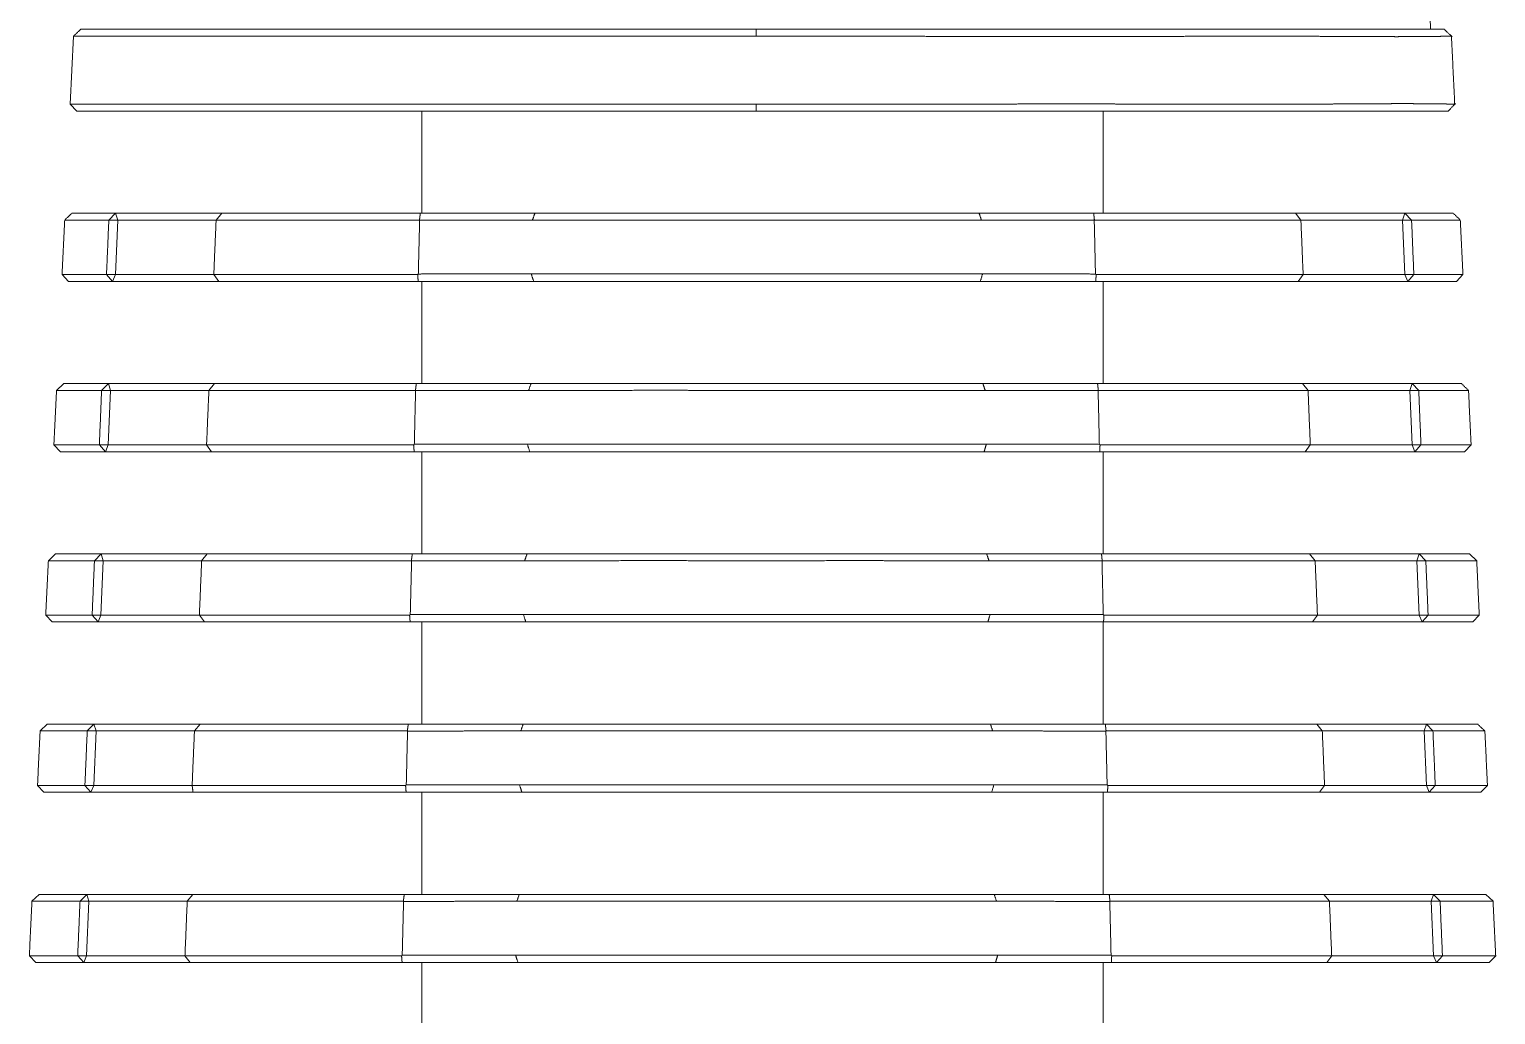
# Paper-space layout 'A3_1' of a CAD drawing. Header units: millimetres. Extents: x 0 to 420, y 0 to 297.
# Drawn here: x 182.29 to 203.82, y 143.5 to 157.97 of the extents above; entities that cross this region are included whole.
import ezdxf

# ---------------------------------------------------------------- set-up
doc = ezdxf.new("R2010")
doc.units = ezdxf.units.MM
doc.layers.add('170', color=7, linetype='Continuous', true_color=0xffffff)

psp = doc.layouts.new('A3_1')

# ---------------------------------------------------------------- linework, layer by layer
at = {"layer": '170', "color": 155, "linetype": 'Continuous', "lineweight": 13}
for p, q in [((182.936, 157.868), (182.888, 156.868)), ((182.888, 156.868), (182.983, 156.768)), ((188.051, 156.768), (188.051, 155.268)), ((198.051, 155.268), (198.051, 156.768)), ((183.454, 155.168), (183.553, 155.268)), ((183.553, 155.268), (183.584, 155.168)), ((183.553, 155.268), (185.111, 155.268)), ((185.111, 155.268), (185.029, 155.168)), ((200.956, 155.168), (200.875, 155.268)), ((200.875, 155.268), (202.483, 155.268)), ((202.45, 155.168), (202.483, 155.268)), ((202.581, 155.168), (202.483, 155.268)), ((183.454, 155.168), (183.584, 155.168)), ((183.584, 155.168), (183.551, 154.368)), ((202.483, 154.368), (202.45, 155.168)), ((202.45, 155.168), (202.581, 155.168)), ((182.767, 154.368), (182.863, 154.268)), ((183.42, 154.368), (183.551, 154.368)), ((183.42, 154.368), (183.51, 154.268)), ((183.551, 154.368), (183.51, 154.268)), ((183.551, 154.368), (184.995, 154.368)), ((184.995, 154.368), (185.069, 154.268)), ((200.917, 154.268), (200.989, 154.368)), ((200.989, 154.368), (202.483, 154.368)), ((202.525, 154.268), (202.483, 154.368)), ((202.483, 154.368), (202.614, 154.368)), ((202.525, 154.268), (202.614, 154.368)), ((203.24, 154.268), (203.335, 154.368)), ((185.069, 154.268), (183.51, 154.268)), ((188.051, 154.268), (188.051, 152.768)), ((198.051, 152.768), (198.051, 154.268)), ((202.525, 154.268), (200.917, 154.268)), ((182.791, 152.768), (182.686, 152.668)), ((183.447, 152.768), (183.348, 152.668)), ((183.348, 152.668), (183.478, 152.668)), ((183.478, 152.668), (183.445, 151.868)), ((183.447, 152.768), (183.478, 152.668)), ((183.447, 152.768), (185.005, 152.768)), ((185.005, 152.768), (184.923, 152.668)), ((201.061, 152.668), (200.98, 152.768)), ((200.98, 152.768), (202.588, 152.768)), ((202.555, 152.668), (202.588, 152.768)), ((202.588, 151.868), (202.555, 152.668)), ((202.555, 152.668), (202.686, 152.668)), ((202.588, 152.768), (202.686, 152.668)), ((182.647, 151.868), (182.743, 151.768)), ((183.315, 151.868), (183.445, 151.868)), ((183.404, 151.768), (183.315, 151.868)), ((183.445, 151.868), (183.404, 151.768)), ((183.445, 151.868), (184.889, 151.868)), ((184.889, 151.868), (184.963, 151.768)), ((201.021, 151.768), (201.094, 151.868)), ((201.094, 151.868), (202.588, 151.868)), ((202.63, 151.768), (202.588, 151.868)), ((202.588, 151.868), (202.719, 151.868)), ((202.719, 151.868), (202.63, 151.768)), ((203.36, 151.768), (203.455, 151.868)), ((184.963, 151.768), (183.404, 151.768)), ((188.051, 151.768), (188.051, 150.268)), ((198.051, 150.268), (198.051, 151.768)), ((202.63, 151.768), (201.021, 151.768)), ((182.67, 150.268), (182.566, 150.168)), ((183.243, 150.168), (183.341, 150.268)), ((183.243, 150.168), (183.373, 150.168)), ((183.373, 150.168), (183.339, 149.368)), ((183.341, 150.268), (183.373, 150.168)), ((183.341, 150.268), (184.899, 150.268)), ((184.899, 150.268), (184.817, 150.168)), ((201.165, 150.168), (201.084, 150.268)), ((201.084, 150.268), (202.693, 150.268)), ((202.659, 150.168), (202.693, 150.268)), ((202.693, 149.368), (202.659, 150.168)), ((202.659, 150.168), (202.79, 150.168)), ((202.693, 150.268), (202.79, 150.168)), ((203.537, 150.168), (203.432, 150.268)), ((182.527, 149.368), (182.622, 149.268)), ((183.209, 149.368), (183.339, 149.368)), ((183.209, 149.368), (183.298, 149.268)), ((183.339, 149.368), (183.298, 149.268)), ((184.857, 149.268), (183.298, 149.268)), ((183.339, 149.368), (184.783, 149.368)), ((184.783, 149.368), (184.857, 149.268)), ((188.051, 149.268), (188.051, 147.768)), ((198.051, 147.768), (198.051, 149.268)), ((201.126, 149.268), (201.199, 149.368)), ((202.735, 149.268), (201.126, 149.268)), ((201.199, 149.368), (202.693, 149.368)), ((202.735, 149.268), (202.693, 149.368)), ((202.693, 149.368), (202.824, 149.368)), ((202.824, 149.368), (202.735, 149.268)), ((203.48, 149.268), (203.575, 149.368)), ((182.55, 147.768), (182.445, 147.668)), ((183.137, 147.668), (183.235, 147.768)), ((183.235, 147.768), (183.267, 147.668)), ((183.235, 147.768), (184.794, 147.768)), ((184.794, 147.768), (184.711, 147.668)), ((201.27, 147.668), (201.189, 147.768)), ((201.189, 147.768), (202.798, 147.768)), ((202.764, 147.668), (202.798, 147.768)), ((202.798, 147.768), (202.895, 147.668)), ((183.267, 147.668), (183.137, 147.668)), ((183.267, 147.668), (183.233, 146.868)), ((202.798, 146.868), (202.764, 147.668)), ((202.895, 147.668), (202.764, 147.668)), ((182.407, 146.868), (182.502, 146.768)), ((183.233, 146.868), (183.103, 146.868)), ((183.103, 146.868), (183.192, 146.768)), ((183.233, 146.868), (183.192, 146.768)), ((183.233, 146.868), (184.677, 146.868)), ((201.23, 146.768), (201.304, 146.868)), ((201.304, 146.868), (202.798, 146.868)), ((202.84, 146.768), (202.798, 146.868)), ((202.929, 146.868), (202.798, 146.868)), ((202.929, 146.868), (202.84, 146.768)), ((203.6, 146.768), (203.695, 146.868)), ((184.69, 146.768), (183.192, 146.768)), ((188.051, 146.768), (188.051, 145.268)), ((198.051, 145.268), (198.051, 146.768)), ((202.84, 146.768), (201.23, 146.768)), ((182.43, 145.268), (182.325, 145.168)), ((183.129, 145.268), (183.031, 145.168)), ((183.031, 145.168), (183.161, 145.168)), ((183.161, 145.168), (183.127, 144.368)), ((183.129, 145.268), (183.161, 145.168)), ((183.129, 145.268), (184.688, 145.268)), ((184.688, 145.268), (184.605, 145.168)), ((201.375, 145.168), (201.293, 145.268)), ((201.293, 145.268), (202.903, 145.268)), ((202.869, 145.168), (202.903, 145.268)), ((202.902, 144.368), (202.869, 145.168)), ((202.869, 145.168), (203, 145.168)), ((202.903, 145.268), (203, 145.168)), ((203.777, 145.168), (203.672, 145.268)), ((182.287, 144.368), (182.382, 144.268)), ((182.997, 144.368), (183.127, 144.368)), ((183.086, 144.268), (182.997, 144.368)), ((183.127, 144.368), (183.086, 144.268)), ((184.646, 144.268), (183.086, 144.268)), ((183.127, 144.368), (184.572, 144.368)), ((184.572, 144.368), (184.646, 144.268)), ((188.051, 144.268), (188.051, 142.768)), ((198.051, 142.768), (198.051, 144.268)), ((201.335, 144.268), (201.408, 144.368)), ((202.945, 144.268), (201.335, 144.268)), ((201.408, 144.368), (202.902, 144.368)), ((202.945, 144.268), (202.902, 144.368)), ((202.902, 144.368), (203.034, 144.368)), ((202.945, 144.268), (203.034, 144.368)), ((203.72, 144.268), (203.816, 144.368))]:
    psp.add_line(p, q, dxfattribs=at)
for points in [[(202.861, 157.968), (202.809, 159.068)], [(183.041, 157.968), (182.935, 157.867)], [(192.959, 157.868), (192.96, 157.968)], [(203.177, 157.858), (203.062, 157.968)], [(203.215, 156.859), (203.166, 157.876)], [(192.959, 156.768), (192.958, 156.868)], [(203.119, 156.768), (203.224, 156.878)], [(182.911, 155.268), (182.805, 155.167)], [(182.911, 155.268), (183.553, 155.268)], [(185.111, 155.268), (188.027, 155.268)], [(188.027, 155.268), (189.709, 155.268)], [(189.674, 155.168), (189.709, 155.268)], [(196.265, 155.168), (196.232, 155.268)], [(196.232, 155.268), (197.913, 155.268)], [(197.914, 155.268), (200.875, 155.268)], [(202.483, 155.268), (203.192, 155.268)], [(203.298, 155.167), (203.192, 155.268)], [(182.806, 155.168), (182.767, 154.368)], [(183.454, 155.168), (182.806, 155.168)], [(183.42, 154.368), (183.454, 155.168)], [(186.756, 155.168), (183.584, 155.168)], [(185.029, 155.168), (184.995, 154.368)], [(188.016, 155.168), (185.029, 155.168)], [(187.998, 154.376), (188.017, 155.168)], [(197.94, 154.376), (197.922, 155.168)], [(200.956, 155.168), (197.922, 155.168)], [(202.45, 155.168), (199.301, 155.168)], [(200.989, 154.368), (200.956, 155.168)], [(202.581, 155.168), (202.614, 154.368)], [(203.296, 155.168), (202.581, 155.168)], [(203.335, 154.368), (203.296, 155.168)], [(182.767, 154.368), (183.42, 154.368)], [(184.995, 154.368), (187.988, 154.368)], [(189.691, 154.268), (189.656, 154.378)], [(196.249, 154.268), (196.282, 154.378)], [(197.95, 154.368), (200.989, 154.368)], [(202.614, 154.368), (203.335, 154.368)], [(183.51, 154.268), (182.863, 154.268)], [(187.996, 154.268), (185.069, 154.268)], [(189.691, 154.268), (187.996, 154.268)], [(197.944, 154.268), (196.249, 154.268)], [(200.917, 154.268), (197.944, 154.268)], [(203.24, 154.268), (202.525, 154.268)], [(182.686, 152.668), (182.647, 151.868)], [(183.348, 152.668), (182.686, 152.668)], [(182.791, 152.768), (183.447, 152.768)], [(183.315, 151.868), (183.348, 152.668)], [(186.646, 152.668), (183.478, 152.668)], [(184.923, 152.668), (184.889, 151.868)], [(187.957, 152.668), (184.923, 152.668)], [(185.005, 152.768), (187.968, 152.768)], [(187.939, 151.876), (187.958, 152.668)], [(187.968, 152.768), (189.652, 152.768)], [(189.617, 152.668), (189.652, 152.768)], [(196.32, 152.668), (196.287, 152.768)], [(196.287, 152.768), (197.97, 152.768)], [(197.971, 152.768), (200.98, 152.768)], [(197.979, 152.668), (197.997, 151.876)], [(201.061, 152.668), (197.98, 152.668)], [(202.555, 152.668), (199.41, 152.668)], [(201.094, 151.868), (201.061, 152.668)], [(202.588, 152.768), (203.312, 152.768)], [(202.686, 152.668), (202.719, 151.868)], [(203.417, 152.668), (202.686, 152.668)], [(203.418, 152.667), (203.312, 152.768)], [(203.455, 151.868), (203.417, 152.668)], [(182.647, 151.868), (183.315, 151.868)], [(184.889, 151.868), (187.929, 151.868)], [(189.599, 151.878), (189.634, 151.768)], [(196.338, 151.878), (196.305, 151.768)], [(198.007, 151.868), (201.094, 151.868)], [(202.719, 151.868), (203.455, 151.868)], [(183.404, 151.768), (182.743, 151.768)], [(187.937, 151.768), (184.963, 151.768)], [(189.634, 151.768), (187.937, 151.768)], [(198.001, 151.768), (196.305, 151.768)], [(201.021, 151.768), (198.001, 151.768)], [(203.36, 151.768), (202.63, 151.768)], [(182.566, 150.168), (182.527, 149.368)], [(183.243, 150.168), (182.566, 150.168)], [(182.67, 150.268), (183.341, 150.268)], [(183.209, 149.368), (183.243, 150.168)], [(186.536, 150.168), (183.373, 150.168)], [(184.817, 150.168), (184.783, 149.368)], [(187.898, 150.168), (184.817, 150.168)], [(184.899, 150.268), (187.909, 150.268)], [(187.88, 149.376), (187.899, 150.168)], [(187.909, 150.268), (189.594, 150.268)], [(189.559, 150.168), (189.594, 150.268)], [(196.376, 150.168), (196.343, 150.268)], [(196.343, 150.268), (198.028, 150.268)], [(198.028, 150.268), (201.084, 150.268)], [(198.036, 150.168), (198.054, 149.376)], [(201.165, 150.168), (198.037, 150.168)], [(202.659, 150.168), (199.518, 150.168)], [(201.199, 149.368), (201.165, 150.168)], [(202.693, 150.268), (203.432, 150.268)], [(202.79, 150.168), (202.824, 149.368)], [(203.537, 150.168), (202.79, 150.168)], [(203.575, 149.368), (203.537, 150.168)], [(182.527, 149.368), (183.209, 149.368)], [(183.298, 149.268), (182.622, 149.268)], [(184.783, 149.368), (187.87, 149.368)], [(187.878, 149.268), (184.857, 149.268)], [(187.87, 149.368), (187.88, 149.376)], [(189.576, 149.268), (187.878, 149.268)], [(189.541, 149.378), (189.576, 149.268)], [(196.393, 149.378), (196.36, 149.268)], [(198.058, 149.268), (196.36, 149.268)], [(198.054, 149.376), (198.064, 149.368)], [(201.126, 149.268), (198.058, 149.268)], [(198.064, 149.368), (201.199, 149.368)], [(203.48, 149.268), (202.735, 149.268)], [(202.824, 149.368), (203.575, 149.368)], [(182.55, 147.768), (183.235, 147.768)], [(184.794, 147.768), (187.85, 147.768)], [(187.85, 147.768), (189.537, 147.768)], [(189.502, 147.668), (189.537, 147.768)], [(196.431, 147.668), (196.398, 147.768)], [(196.398, 147.768), (198.085, 147.768)], [(198.085, 147.768), (201.189, 147.768)], [(202.798, 147.768), (203.552, 147.768)], [(203.658, 147.667), (203.552, 147.768)], [(182.445, 147.668), (182.407, 146.868)], [(183.137, 147.668), (182.445, 147.668)], [(183.103, 146.868), (183.137, 147.668)], [(186.427, 147.668), (183.267, 147.668)], [(184.711, 147.668), (184.677, 146.868)], [(187.839, 147.668), (184.711, 147.668)], [(187.821, 146.876), (187.84, 147.668)], [(198.111, 146.876), (198.093, 147.668)], [(201.27, 147.668), (198.094, 147.668)], [(202.764, 147.668), (199.627, 147.668)], [(201.304, 146.868), (201.27, 147.668)], [(202.895, 147.668), (202.929, 146.868)], [(203.657, 147.668), (202.895, 147.668)], [(203.695, 146.868), (203.657, 147.668)], [(182.407, 146.868), (183.103, 146.868)], [(184.677, 146.868), (187.733, 146.868)], [(187.733, 146.868), (187.811, 146.868)], [(187.811, 146.868), (187.821, 146.876)], [(189.483, 146.878), (189.519, 146.768)], [(196.449, 146.878), (196.416, 146.768)], [(198.122, 146.868), (201.304, 146.868)], [(202.929, 146.868), (203.695, 146.868)], [(183.192, 146.768), (182.502, 146.768)], [(187.819, 146.768), (184.69, 146.768)], [(189.519, 146.768), (187.819, 146.768)], [(198.116, 146.768), (196.416, 146.768)], [(201.23, 146.768), (198.116, 146.768)], [(203.6, 146.768), (202.84, 146.768)], [(182.325, 145.168), (182.287, 144.368)], [(183.031, 145.168), (182.325, 145.168)], [(182.43, 145.268), (183.129, 145.268)], [(182.997, 144.368), (183.031, 145.168)], [(186.317, 145.168), (183.161, 145.168)], [(184.605, 145.168), (184.572, 144.368)], [(187.78, 145.168), (184.605, 145.168)], [(184.688, 145.268), (187.791, 145.268)], [(187.762, 144.376), (187.781, 145.168)], [(187.791, 145.268), (189.479, 145.268)], [(189.444, 145.168), (189.479, 145.268)], [(196.487, 145.168), (196.454, 145.268)], [(196.454, 145.268), (198.142, 145.268)], [(198.142, 145.268), (201.293, 145.268)], [(198.15, 145.168), (198.169, 144.376)], [(201.375, 145.168), (198.151, 145.168)], [(202.869, 145.168), (199.736, 145.168)], [(201.408, 144.368), (201.375, 145.168)], [(202.903, 145.268), (203.672, 145.268)], [(203, 145.168), (203.034, 144.368)], [(203.777, 145.168), (203, 145.168)], [(203.816, 144.368), (203.777, 145.168)], [(182.287, 144.368), (182.997, 144.368)], [(183.086, 144.268), (182.382, 144.268)], [(184.572, 144.368), (187.752, 144.368)], [(187.76, 144.268), (184.646, 144.268)], [(187.752, 144.368), (187.762, 144.376)], [(189.461, 144.268), (187.76, 144.268)], [(189.426, 144.378), (189.461, 144.268)], [(196.505, 144.378), (196.471, 144.268)], [(198.173, 144.268), (196.471, 144.268)], [(198.169, 144.376), (198.179, 144.368)], [(201.335, 144.268), (198.173, 144.268)], [(198.179, 144.368), (201.408, 144.368)], [(203.72, 144.268), (202.945, 144.268)], [(203.034, 144.368), (203.816, 144.368)]]:
    psp.add_open_spline(points, degree=1, dxfattribs=at)
for points, knots in [([(192.959, 157.868), (190.282, 157.868), (187.629, 157.868), (185.359, 157.868), (183.78, 157.868), (183.023, 157.868), (182.936, 157.868)], [0, 0, 0.267036, 0.531759, 0.75825, 0.915739, 0.991295, 1, 1]), ([(183.041, 157.968), (183.524, 157.968), (184.929, 157.968), (187.121, 157.968), (188.448, 157.968), (191.404, 157.968), (192.96, 157.968)], [0, 0, 0.048717, 0.190427, 0.411409, 0.545186, 0.843111, 1, 1]), ([(203.167, 157.868), (203.166, 157.868), (203.161, 157.868), (203.149, 157.868), (203.132, 157.867), (203.094, 157.867), (203.062, 157.866), (203.043, 157.866), (203.001, 157.865), (202.954, 157.864), (202.9, 157.863), (202.841, 157.863), (202.775, 157.862), (202.704, 157.861), (202.666, 157.861), (202.627, 157.861), (202.544, 157.861), (202.455, 157.861), (202.361, 157.86), (202.261, 157.861), (202.101, 157.861), (201.987, 157.861), (201.868, 157.862), (201.744, 157.862), (201.547, 157.863), (201.268, 157.865), (201.045, 157.866), (200.968, 157.866), (200.811, 157.867), (200.484, 157.868), (200.313, 157.868), (200.138, 157.868), (199.775, 157.867), (199.588, 157.867), (199.492, 157.866), (199.201, 157.865), (198.902, 157.864), (198.8, 157.864), (198.594, 157.863), (198.384, 157.863), (198.064, 157.862), (197.847, 157.862), (197.516, 157.861), (197.292, 157.861), (197.066, 157.862), (196.837, 157.862), (196.371, 157.863), (196.136, 157.863), (196.017, 157.863), (195.66, 157.864), (195.298, 157.866), (195.055, 157.866), (194.689, 157.867), (194.197, 157.869), (193.95, 157.869), (193.455, 157.869), (192.959, 157.868)], [0, 0, 0.000043, 0.000564, 0.001679, 0.003391, 0.007077, 0.010276, 0.012096, 0.016177, 0.020844, 0.026091, 0.031921, 0.038335, 0.045325, 0.049035, 0.052887, 0.061015, 0.069696, 0.078926, 0.088705, 0.104402, 0.115546, 0.127218, 0.139413, 0.15865, 0.186025, 0.20785, 0.215367, 0.230741, 0.262821, 0.279529, 0.296681, 0.332236, 0.350616, 0.359946, 0.388474, 0.417814, 0.427775, 0.447966, 0.468488, 0.499857, 0.521133, 0.553541, 0.575474, 0.597672, 0.620129, 0.6657, 0.688787, 0.70039, 0.735432, 0.770821, 0.794609, 0.83052, 0.878725, 0.902908, 0.95138, 1, 1]), ([(192.96, 157.968), (195.553, 157.968), (197.975, 157.968), (200.065, 157.968), (201.669, 157.968), (202.69, 157.968), (203.061, 157.968), (203.062, 157.968)], [0, 0, 0.256707, 0.496424, 0.703381, 0.862107, 0.963197, 0.999961, 1, 1]), ([(182.888, 156.868), (183.253, 156.868), (184.429, 156.868), (185.322, 156.868), (187.603, 156.868), (188.911, 156.868), (191.631, 156.868), (192.958, 156.868)], [0, 0, 0.036281, 0.153064, 0.24175, 0.468239, 0.59813, 0.868231, 1, 1]), ([(192.959, 156.768), (189.87, 156.768), (187.089, 156.768), (184.884, 156.768), (183.47, 156.768), (182.983, 156.768)], [0, 0, 0.309658, 0.588463, 0.809431, 0.951183, 1, 1]), ([(192.958, 156.868), (193.208, 156.867), (193.707, 156.867), (194.203, 156.867), (194.575, 156.867), (194.821, 156.868), (194.943, 156.868), (195.431, 156.869), (195.913, 156.87), (196.152, 156.871), (196.389, 156.871), (196.856, 156.872), (197.313, 156.872), (197.539, 156.872), (197.761, 156.872), (198.197, 156.872), (198.411, 156.871), (198.621, 156.871), (199.032, 156.87), (199.428, 156.869), (199.809, 156.868), (200.173, 156.868), (200.349, 156.868), (200.521, 156.868), (200.688, 156.868), (200.85, 156.869), (201.16, 156.871), (201.308, 156.871), (201.451, 156.872), (201.722, 156.874), (201.849, 156.875), (201.971, 156.875), (202.2, 156.876), (202.306, 156.877), (202.406, 156.877), (202.501, 156.877), (202.59, 156.877), (202.673, 156.876), (202.75, 156.876), (202.822, 156.875), (202.888, 156.875), (202.948, 156.874), (203.001, 156.873), (203.049, 156.872), (203.091, 156.872), (203.11, 156.871), (203.127, 156.871), (203.142, 156.87), (203.157, 156.87), (203.18, 156.869), (203.198, 156.869), (203.204, 156.868), (203.209, 156.868), (203.212, 156.868), (203.214, 156.868), (203.215, 156.868)], [0, 0, 0.024352, 0.07297, 0.121392, 0.157574, 0.181584, 0.193541, 0.241068, 0.288094, 0.311364, 0.334456, 0.379988, 0.424615, 0.446587, 0.468281, 0.510796, 0.531617, 0.552142, 0.592196, 0.630821, 0.667919, 0.703473, 0.720626, 0.737354, 0.753628, 0.769441, 0.79969, 0.814123, 0.82806, 0.854424, 0.866855, 0.87878, 0.901049, 0.911376, 0.921152, 0.930375, 0.939047, 0.947167, 0.954725, 0.961713, 0.968126, 0.973957, 0.979203, 0.983866, 0.987944, 0.989764, 0.991436, 0.992958, 0.994331, 0.996633, 0.998339, 0.998969, 0.999451, 0.999782, 0.999963, 1, 1]), ([(203.119, 156.768), (203.119, 156.768), (202.747, 156.768), (201.723, 156.768), (200.986, 156.768), (199.111, 156.768), (196.826, 156.768), (194.282, 156.768), (192.959, 156.768)], [0, 0, 0.000039, 0.036639, 0.137473, 0.209988, 0.394539, 0.619458, 0.869824, 1, 1]), ([(188.015, 155.168), (188.018, 155.193), (188.021, 155.218), (188.024, 155.243), (188.027, 155.268)], [0, 0, 0.249753, 0.499606, 0.749764, 1, 1]), ([(189.709, 155.268), (191.313, 155.268), (194.619, 155.268), (196.232, 155.268)], [0, 0, 0.245933, 0.75271, 1, 1]), ([(197.914, 155.268), (197.916, 155.243), (197.919, 155.218), (197.922, 155.193), (197.924, 155.168)], [0, 0, 0.250221, 0.500353, 0.750218, 1, 1]), ([(189.674, 155.168), (189.574, 155.168), (189.42, 155.168), (189.316, 155.168), (189.055, 155.168), (188.741, 155.167), (188.583, 155.167), (188.478, 155.167), (188.219, 155.166), (188.016, 155.166)], [0, 0, 0.060888, 0.153616, 0.216212, 0.373368, 0.563001, 0.658247, 0.721728, 0.877863, 1, 1]), ([(196.265, 155.168), (195.863, 155.168), (195.458, 155.168), (195.049, 155.168), (194.843, 155.168), (194.428, 155.169), (194.22, 155.169), (193.802, 155.168), (193.384, 155.168), (192.965, 155.168), (192.545, 155.168), (192.127, 155.168), (191.711, 155.169), (191.296, 155.169), (190.884, 155.168), (190.476, 155.168), (189.674, 155.168)], [0, 0, 0.060869, 0.122382, 0.184496, 0.215775, 0.27868, 0.310272, 0.373613, 0.437108, 0.50075, 0.564382, 0.627858, 0.691046, 0.753941, 0.816416, 0.878327, 1, 1]), ([(197.922, 155.166), (197.822, 155.166), (197.669, 155.166), (197.618, 155.167), (197.514, 155.167), (197.097, 155.168), (196.887, 155.168), (196.781, 155.168), (196.676, 155.168), (196.468, 155.168), (196.265, 155.168)], [0, 0, 0.060452, 0.152639, 0.18375, 0.246197, 0.497831, 0.624732, 0.688463, 0.751895, 0.877076, 1, 1]), ([(187.988, 154.368), (187.993, 154.372), (187.998, 154.376)], [0, 0, 0.500258, 1, 1]), ([(187.996, 154.268), (187.994, 154.293), (187.992, 154.318), (187.99, 154.343), (187.988, 154.368)], [0, 0, 0.250242, 0.500316, 0.75024, 1, 1]), ([(187.998, 154.376), (188.099, 154.377), (188.304, 154.377), (188.617, 154.377), (188.826, 154.377), (189.036, 154.377), (189.142, 154.378), (189.247, 154.378), (189.454, 154.378), (189.656, 154.378)], [0, 0, 0.06082, 0.18469, 0.373207, 0.49947, 0.62622, 0.68977, 0.753057, 0.877763, 1, 1]), ([(189.656, 154.378), (190.057, 154.378), (190.463, 154.378), (190.872, 154.377), (191.286, 154.377), (191.703, 154.377), (192.122, 154.377), (192.543, 154.378), (192.964, 154.378), (193.175, 154.378), (193.596, 154.378), (194.017, 154.377), (194.436, 154.377), (194.645, 154.377), (195.06, 154.378), (195.472, 154.378), (196.282, 154.378)], [0, 0, 0.06051, 0.121709, 0.183545, 0.246008, 0.308929, 0.3722, 0.435701, 0.499265, 0.531052, 0.594644, 0.658139, 0.721388, 0.752866, 0.815497, 0.877667, 1, 1]), ([(196.282, 154.378), (196.384, 154.378), (196.59, 154.378), (196.904, 154.377), (197.113, 154.377), (197.323, 154.377), (197.428, 154.377), (197.533, 154.377), (197.739, 154.377), (197.94, 154.376)], [0, 0, 0.06123, 0.185747, 0.374835, 0.501222, 0.627858, 0.69127, 0.754357, 0.878525, 1, 1]), ([(197.94, 154.376), (197.945, 154.372), (197.95, 154.368)], [0, 0, 0.499744, 1, 1]), ([(197.95, 154.368), (197.949, 154.343), (197.947, 154.318), (197.946, 154.293), (197.944, 154.268)], [0, 0, 0.249773, 0.499705, 0.749776, 1, 1]), ([(196.249, 154.268), (194.628, 154.268), (191.304, 154.268), (189.691, 154.268)], [0, 0, 0.247267, 0.75407, 1, 1]), ([(187.955, 152.668), (187.959, 152.693), (187.962, 152.718), (187.965, 152.743), (187.968, 152.768)], [0, 0, 0.249759, 0.499592, 0.749757, 1, 1]), ([(189.617, 152.668), (189.516, 152.668), (189.362, 152.668), (189.258, 152.668), (188.998, 152.668), (188.788, 152.668), (188.577, 152.667), (188.472, 152.667), (188.367, 152.667), (188.16, 152.666), (187.957, 152.666)], [0, 0, 0.060846, 0.153541, 0.216118, 0.373245, 0.499533, 0.626343, 0.689942, 0.753179, 0.877823, 1, 1]), ([(196.32, 152.668), (196.117, 152.668), (195.707, 152.668), (195.292, 152.668), (194.874, 152.668), (194.663, 152.668), (194.24, 152.668), (193.816, 152.668), (193.39, 152.668), (192.963, 152.668), (192.537, 152.668), (192.111, 152.668), (191.899, 152.669), (191.476, 152.669), (191.266, 152.669), (190.847, 152.668), (190.432, 152.668), (189.617, 152.668)], [0, 0, 0.030331, 0.091524, 0.153333, 0.21575, 0.247157, 0.310255, 0.3736, 0.437115, 0.50078, 0.56443, 0.627905, 0.659537, 0.722605, 0.754021, 0.816496, 0.878383, 1, 1]), ([(189.652, 152.768), (191.283, 152.768), (194.646, 152.768), (196.287, 152.768)], [0, 0, 0.24584, 0.75269, 1, 1]), ([(197.979, 152.666), (197.879, 152.666), (197.726, 152.666), (197.623, 152.667), (197.363, 152.667), (197.153, 152.668), (196.943, 152.668), (196.837, 152.668), (196.732, 152.668), (196.524, 152.668), (196.32, 152.668)], [0, 0, 0.060483, 0.152695, 0.215022, 0.371754, 0.497951, 0.624859, 0.68858, 0.75199, 0.877129, 1, 1]), ([(197.971, 152.768), (197.973, 152.743), (197.976, 152.718), (197.979, 152.693), (197.981, 152.668)], [0, 0, 0.250227, 0.500365, 0.750235, 1, 1]), ([(187.929, 151.868), (187.934, 151.872), (187.939, 151.876)], [0, 0, 0.500606, 1, 1]), ([(187.937, 151.768), (187.935, 151.793), (187.933, 151.818), (187.931, 151.843), (187.929, 151.868)], [0, 0, 0.250273, 0.500377, 0.750314, 1, 1]), ([(187.939, 151.876), (188.04, 151.877), (188.246, 151.877), (188.559, 151.877), (188.873, 151.877), (189.031, 151.877), (189.137, 151.878), (189.396, 151.878), (189.599, 151.878)], [0, 0, 0.060841, 0.184763, 0.373312, 0.56292, 0.65811, 0.721616, 0.877833, 1, 1]), ([(189.599, 151.878), (190.006, 151.878), (190.419, 151.878), (190.835, 151.878), (191.256, 151.877), (191.68, 151.877), (192.107, 151.878), (192.534, 151.878), (192.963, 151.878), (193.392, 151.878), (193.82, 151.877), (194.248, 151.877), (194.673, 151.877), (195.095, 151.877), (195.514, 151.878), (196.338, 151.878)], [0, 0, 0.06049, 0.121677, 0.183513, 0.245979, 0.308907, 0.372149, 0.435581, 0.499199, 0.56287, 0.626465, 0.689863, 0.752911, 0.815545, 0.877707, 1, 1]), ([(196.338, 151.878), (196.439, 151.878), (196.646, 151.878), (196.96, 151.877), (197.169, 151.877), (197.379, 151.877), (197.485, 151.877), (197.537, 151.877), (197.795, 151.877), (197.997, 151.876)], [0, 0, 0.061186, 0.185663, 0.374701, 0.501084, 0.62774, 0.691168, 0.722808, 0.878475, 1, 1]), ([(197.997, 151.876), (198.002, 151.872), (198.007, 151.868)], [0, 0, 0.500605, 1, 1]), ([(198.007, 151.868), (198.006, 151.843), (198.005, 151.818), (198.003, 151.793), (198.002, 151.768)], [0, 0, 0.249701, 0.499653, 0.749756, 1, 1]), ([(196.305, 151.768), (194.657, 151.768), (191.276, 151.768), (189.634, 151.768)], [0, 0, 0.246974, 0.753851, 1, 1]), ([(187.896, 150.168), (187.899, 150.193), (187.903, 150.218), (187.906, 150.243), (187.909, 150.268)], [0, 0, 0.24967, 0.499668, 0.749744, 1, 1]), ([(189.559, 150.168), (189.458, 150.168), (189.304, 150.168), (189.201, 150.168), (188.94, 150.168), (188.73, 150.168), (188.519, 150.167), (188.413, 150.167), (188.361, 150.167), (188.101, 150.166), (187.898, 150.166)], [0, 0, 0.060817, 0.153467, 0.216026, 0.373127, 0.499415, 0.626238, 0.689855, 0.721551, 0.877769, 1, 1]), ([(196.376, 150.168), (196.169, 150.168), (195.752, 150.168), (195.331, 150.168), (194.905, 150.168), (194.691, 150.169), (194.261, 150.169), (193.829, 150.168), (193.396, 150.168), (192.962, 150.168), (192.528, 150.168), (192.095, 150.168), (191.664, 150.169), (191.235, 150.169), (190.81, 150.168), (190.388, 150.168), (189.559, 150.168)], [0, 0, 0.030322, 0.091502, 0.153303, 0.215726, 0.247134, 0.310242, 0.373593, 0.437126, 0.500811, 0.564478, 0.627953, 0.691171, 0.754104, 0.816585, 0.878441, 1, 1]), ([(189.594, 150.268), (191.253, 150.268), (194.674, 150.268), (196.343, 150.268)], [0, 0, 0.245833, 0.752764, 1, 1]), ([(198.037, 150.166), (197.834, 150.166), (197.731, 150.167), (197.627, 150.167), (197.209, 150.168), (196.999, 150.168), (196.893, 150.168), (196.787, 150.168), (196.58, 150.168), (196.376, 150.168)], [0, 0, 0.121812, 0.183895, 0.246375, 0.498077, 0.62498, 0.688693, 0.752094, 0.877192, 1, 1]), ([(198.028, 150.268), (198.031, 150.243), (198.033, 150.218), (198.036, 150.193), (198.038, 150.168)], [0, 0, 0.250236, 0.500304, 0.750286, 1, 1]), ([(187.878, 149.268), (187.876, 149.293), (187.874, 149.318), (187.872, 149.343), (187.87, 149.368)], [0, 0, 0.250252, 0.500318, 0.750234, 1, 1]), ([(187.88, 149.376), (187.981, 149.377), (188.187, 149.377), (188.5, 149.377), (188.71, 149.377), (188.921, 149.377), (189.026, 149.378), (189.131, 149.378), (189.338, 149.378), (189.541, 149.378)], [0, 0, 0.060886, 0.184834, 0.373438, 0.499726, 0.626475, 0.69001, 0.753273, 0.877893, 1, 1]), ([(189.541, 149.378), (189.955, 149.378), (190.375, 149.378), (190.798, 149.378), (191.012, 149.377), (191.442, 149.377), (191.874, 149.377), (192.091, 149.378), (192.526, 149.378), (192.962, 149.378), (193.398, 149.378), (193.834, 149.377), (194.269, 149.377), (194.701, 149.377), (195.13, 149.377), (195.343, 149.378), (195.556, 149.378), (196.393, 149.378)], [0, 0, 0.060468, 0.121642, 0.183477, 0.214644, 0.277363, 0.340483, 0.37213, 0.435576, 0.49922, 0.562904, 0.626509, 0.689919, 0.752957, 0.815594, 0.846753, 0.877749, 1, 1]), ([(196.36, 149.268), (194.685, 149.268), (191.245, 149.268), (189.576, 149.268)], [0, 0, 0.246974, 0.753928, 1, 1]), ([(196.393, 149.378), (196.495, 149.378), (196.702, 149.378), (197.016, 149.377), (197.225, 149.377), (197.436, 149.377), (197.541, 149.377), (197.646, 149.377), (197.852, 149.377), (198.054, 149.376)], [0, 0, 0.061168, 0.185581, 0.374597, 0.500965, 0.627631, 0.691088, 0.754197, 0.878424, 1, 1]), ([(198.064, 149.368), (198.063, 149.343), (198.062, 149.318), (198.06, 149.293), (198.059, 149.268)], [0, 0, 0.249788, 0.499703, 0.749781, 1, 1]), ([(187.837, 147.668), (187.84, 147.693), (187.844, 147.718), (187.847, 147.743), (187.85, 147.768)], [0, 0, 0.249751, 0.499604, 0.749661, 1, 1]), ([(189.537, 147.768), (191.224, 147.768), (194.702, 147.768), (196.398, 147.768)], [0, 0, 0.245826, 0.752833, 1, 1]), ([(198.085, 147.768), (198.088, 147.743), (198.09, 147.718), (198.093, 147.693), (198.096, 147.668)], [0, 0, 0.250319, 0.500367, 0.750226, 1, 1]), ([(189.502, 147.668), (189.401, 147.668), (189.298, 147.668), (189.195, 147.668), (189.091, 147.668), (188.672, 147.668), (188.461, 147.667), (188.355, 147.667), (188.25, 147.667), (188.043, 147.666), (187.839, 147.666)], [0, 0, 0.060789, 0.122324, 0.184617, 0.247271, 0.499279, 0.626128, 0.689752, 0.753015, 0.877714, 1, 1]), ([(196.431, 147.668), (196.01, 147.668), (195.583, 147.668), (195.153, 147.668), (194.718, 147.669), (194.499, 147.669), (194.061, 147.669), (193.621, 147.668), (193.29, 147.668), (193.069, 147.668), (192.518, 147.668), (191.858, 147.669), (191.529, 147.669), (191.311, 147.669), (190.771, 147.668), (189.92, 147.668), (189.502, 147.668)], [0, 0, 0.060848, 0.12237, 0.184521, 0.24726, 0.278792, 0.342083, 0.405577, 0.45333, 0.485196, 0.564761, 0.660011, 0.707424, 0.738899, 0.81689, 0.939606, 1, 1]), ([(198.094, 147.666), (197.993, 147.666), (197.891, 147.666), (197.788, 147.667), (197.684, 147.667), (197.475, 147.667), (197.16, 147.668), (197.002, 147.668), (196.896, 147.668), (196.635, 147.668), (196.431, 147.668)], [0, 0, 0.060535, 0.121854, 0.183956, 0.246456, 0.371979, 0.561568, 0.656959, 0.720578, 0.877251, 1, 1]), ([(184.677, 146.868), (184.68, 146.847), (184.683, 146.826), (184.687, 146.797), (184.689, 146.782), (184.691, 146.768)], [0, 0, 0.207898, 0.415419, 0.707976, 0.854076, 1, 1]), ([(187.819, 146.768), (187.817, 146.793), (187.815, 146.818), (187.813, 146.843), (187.811, 146.868)], [0, 0, 0.250244, 0.500318, 0.750242, 1, 1]), ([(187.821, 146.876), (187.922, 146.877), (188.128, 146.877), (188.442, 146.877), (188.652, 146.877), (188.863, 146.877), (188.968, 146.878), (189.073, 146.878), (189.281, 146.878), (189.483, 146.878)], [0, 0, 0.060909, 0.184902, 0.373545, 0.499851, 0.626604, 0.690136, 0.753382, 0.877959, 1, 1]), ([(189.483, 146.878), (189.693, 146.878), (190.117, 146.878), (190.545, 146.878), (190.978, 146.877), (191.196, 146.877), (191.635, 146.877), (192.075, 146.877), (192.517, 146.878), (192.961, 146.878), (193.183, 146.878), (193.626, 146.878), (194.068, 146.877), (194.509, 146.877), (194.728, 146.877), (195.165, 146.877), (195.598, 146.878), (196.449, 146.878)], [0, 0, 0.030126, 0.090949, 0.152445, 0.214615, 0.245923, 0.308864, 0.372111, 0.435575, 0.49924, 0.531094, 0.594759, 0.65822, 0.721437, 0.752947, 0.815639, 0.877785, 1, 1]), ([(196.449, 146.878), (196.551, 146.878), (196.757, 146.878), (197.072, 146.877), (197.282, 146.877), (197.492, 146.877), (197.598, 146.877), (197.703, 146.877), (197.909, 146.877), (198.111, 146.876)], [0, 0, 0.061127, 0.185494, 0.37447, 0.500839, 0.627532, 0.690996, 0.754113, 0.87838, 1, 1]), ([(198.112, 146.876), (198.117, 146.872), (198.122, 146.868)], [0, 0, 0.499395, 1, 1]), ([(198.122, 146.868), (198.12, 146.843), (198.119, 146.818), (198.117, 146.793), (198.116, 146.768)], [0, 0, 0.249779, 0.499708, 0.749777, 1, 1]), ([(196.416, 146.768), (194.712, 146.768), (191.215, 146.768), (189.519, 146.768)], [0, 0, 0.246972, 0.754005, 1, 1]), ([(187.778, 145.168), (187.781, 145.193), (187.785, 145.218), (187.788, 145.243), (187.791, 145.268)], [0, 0, 0.249681, 0.499565, 0.749729, 1, 1]), ([(189.444, 145.168), (189.343, 145.168), (189.189, 145.168), (189.085, 145.168), (188.824, 145.168), (188.614, 145.168), (188.402, 145.167), (188.297, 145.167), (188.191, 145.167), (187.984, 145.166), (187.78, 145.166)], [0, 0, 0.060762, 0.153328, 0.215842, 0.372885, 0.499167, 0.626021, 0.689666, 0.752938, 0.87768, 1, 1]), ([(196.487, 145.168), (196.274, 145.168), (195.843, 145.168), (195.407, 145.168), (195.077, 145.168), (194.967, 145.169), (194.746, 145.169), (194.301, 145.169), (193.855, 145.168), (193.406, 145.168), (192.957, 145.168), (192.733, 145.168), (192.285, 145.168), (191.838, 145.169), (191.615, 145.169), (191.393, 145.169), (191.172, 145.169), (190.733, 145.168), (189.869, 145.168), (189.444, 145.168)], [0, 0, 0.030323, 0.091515, 0.153353, 0.200156, 0.215828, 0.24724, 0.310331, 0.373777, 0.437446, 0.501186, 0.533023, 0.596645, 0.66013, 0.691765, 0.723303, 0.754683, 0.816964, 0.939627, 1, 1]), ([(189.479, 145.268), (191.194, 145.268), (194.73, 145.268), (196.454, 145.268)], [0, 0, 0.24582, 0.752902, 1, 1]), ([(198.151, 145.166), (197.948, 145.166), (197.845, 145.167), (197.741, 145.167), (197.532, 145.167), (197.216, 145.168), (197.058, 145.168), (196.952, 145.168), (196.691, 145.168), (196.487, 145.168)], [0, 0, 0.121909, 0.184032, 0.246552, 0.37209, 0.561688, 0.657083, 0.720697, 0.87732, 1, 1]), ([(198.142, 145.268), (198.145, 145.243), (198.147, 145.218), (198.15, 145.193), (198.153, 145.168)], [0, 0, 0.250254, 0.500419, 0.750292, 1, 1]), ([(187.76, 144.268), (187.758, 144.293), (187.756, 144.318), (187.754, 144.343), (187.752, 144.368)], [0, 0, 0.250249, 0.500328, 0.750239, 1, 1]), ([(187.762, 144.376), (187.863, 144.377), (187.966, 144.377), (188.07, 144.377), (188.174, 144.377), (188.384, 144.377), (188.699, 144.377), (188.858, 144.377), (188.963, 144.378), (189.223, 144.378), (189.426, 144.378)], [0, 0, 0.060919, 0.122584, 0.184969, 0.247752, 0.373652, 0.563292, 0.658472, 0.721938, 0.878012, 1, 1]), ([(189.426, 144.378), (189.854, 144.378), (190.286, 144.378), (190.724, 144.378), (191.166, 144.377), (191.612, 144.377), (192.06, 144.377), (192.509, 144.378), (192.96, 144.378), (193.411, 144.378), (193.861, 144.377), (194.31, 144.377), (194.756, 144.377), (195.2, 144.377), (195.64, 144.378), (196.505, 144.378)], [0, 0, 0.06043, 0.121581, 0.183415, 0.245892, 0.308845, 0.372096, 0.435577, 0.499263, 0.562981, 0.626561, 0.689911, 0.753021, 0.815717, 0.877838, 1, 1]), ([(196.471, 144.268), (194.74, 144.268), (191.185, 144.268), (189.461, 144.268)], [0, 0, 0.246977, 0.754082, 1, 1]), ([(196.505, 144.378), (196.606, 144.378), (196.761, 144.378), (196.866, 144.378), (197.128, 144.377), (197.443, 144.377), (197.601, 144.377), (197.707, 144.377), (197.966, 144.377), (198.169, 144.376)], [0, 0, 0.061098, 0.154086, 0.216861, 0.374351, 0.56403, 0.659155, 0.722551, 0.878339, 1, 1]), ([(198.179, 144.368), (198.177, 144.343), (198.176, 144.318), (198.174, 144.293), (198.173, 144.268)], [0, 0, 0.249785, 0.499708, 0.749783, 1, 1])]:
    psp.add_open_spline(points, degree=1, knots=knots, dxfattribs=at)

doc.saveas('drawing.dxf')
